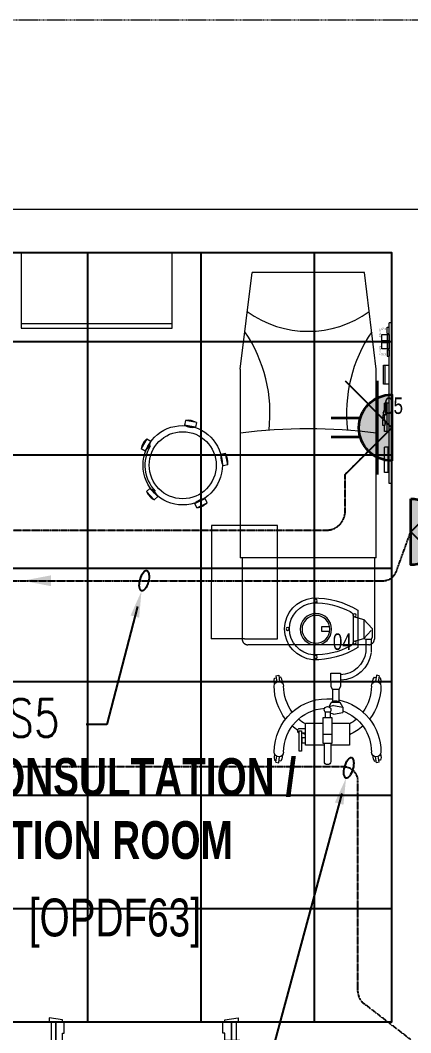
# Model space of a CAD drawing. Extents: x -178977 to 231842, y -29287 to 19916.
# Drawn here: x 17148 to 19215, y 4482 to 9840 of the extents above; entities that cross this region are included whole.
import ezdxf
from ezdxf import colors
from ezdxf.entities.mleader import LeaderData, LeaderLine
from ezdxf.enums import TextEntityAlignment as Align
from ezdxf.math import Vec2, Vec3

# ---------------------------------------------------------------- set-up
doc = ezdxf.new("R2010")
doc.units = 0
doc.header["$LTSCALE"] = 0.25
for name, pattern in [('01-First Floor-FUR$0$HIDDEN', [9.525, 6.35, -3.175]), ('DASHDOT', [25.4, 12.7, -6.35, 0, -6.35]), ('HIDDEN', [9.525, 6.35, -3.175])]:
    doc.linetypes.add(name, pattern=pattern)
for name, color, linetype, lineweight in [('01-First Floor-FUR$0$72_EGR_BASE_TEXT', 252, 'Continuous', 5), ('01-First Floor-FUR$0$72_EGR_EQP_TAG', 142, 'Continuous', 5), ('01-First Floor-FUR$0$LOADING', 253, 'Continuous', 5), ('01-First Floor-FUR$0$Proj', 251, 'Continuous', 5), ('01-First Floor-FUR$0$Walls', 251, 'Continuous', 5), ('01-First Floor-FUR$0$Wooden Joinery', 251, 'Continuous', 5), ('E-LITE-CIRC', 6, 'Continuous', 25), ('E-LITE-CLNG-CNDT', 6, 'DASHDOT', 35), ('E-LITE-EXIT-NUMB', 6, 'Continuous', 25), ('E-POWR-FLOR-CNDT', 6, 'HIDDEN', 25), ('E-POWR-FLOR-CNDT @ 100', 6, 'HIDDEN', 25), ('E-POWR-WALL @ 100', 4, 'Continuous', 35)]:
    doc.layers.add(name, color=color, linetype=linetype, lineweight=lineweight)
doc.layers.add('01-First Floor-FUR$0$FALSE CEILING', color=251, linetype='Continuous')
doc.styles.add('01-First Floor-FUR$0$X3G_ENTITY_257CFD', font='swisscl.ttf', dxfattribs={"height": 200})
doc.styles.add('01-First Floor-FUR$0$X3G_ENTITY_9EC9', font='swisscl.ttf', dxfattribs={"height": 0.2})
doc.styles.add('01-First Floor-FUR$0$X3G_ENTITY_9F38', font='swisscl.ttf', dxfattribs={"height": 0.2})
doc.styles.add('DC_SIMPLEX', font='SIMPLEX.shx', dxfattribs={"width": 0.7})

# ---------------------------------------------------------------- blocks, each defined once
blk = doc.blocks.new('01-First Floor-FUR$0$A$C72370EFE')
at = {"layer": '01-First Floor-FUR$0$Wooden Joinery'}
for p, q in [((-0.01, -0.04), (-0.02, -0.04)), ((-0.01, -0.03), (-0.01, -0.07)), ((0, -0.03), (-0.01, -0.03)), ((0.04, -0.03), (0.05, -0.03)), ((0.05, -0.03), (0.05, -0.07)), ((0.05, -0.04), (0.06, -0.04)), ((-0.05, -0.07), (-0.05, -0.16)), ((-0.03, -0.07), (-0.03, -0.16)), ((-0.01, -0.06), (-0.02, -0.06)), ((0, -0.07), (-0.01, -0.07)), ((0.04, -0.07), (0.05, -0.07)), ((0.05, -0.06), (0.06, -0.06)), ((0.07, -0.07), (0.07, -0.16)), ((0.09, -0.07), (0.09, -0.16)), ((-0.01, -0.17), (-0.02, -0.17)), ((-0.01, -0.19), (-0.02, -0.19)), ((-0.01, -0.17), (-0.01, -0.19)), ((0.05, -0.17), (0.06, -0.17)), ((0.05, -0.17), (0.05, -0.19)), ((0.05, -0.19), (0.06, -0.19))]:
    blk.add_line(p, q, dxfattribs=at)
for centre, radius, start, end in [((-0.02, -0.07), 0.03, 90, 180), ((0.06, -0.07), 0.03, 0, 90), ((-0.02, -0.07), 0.01, 90, 180), ((0.06, -0.07), 0.01, 0, 90), ((-0.02, -0.16), 0.03, 180, 270), ((-0.02, -0.16), 0.01, 180, 270), ((0.06, -0.16), 0.01, 270, 0), ((0.06, -0.16), 0.03, 270, 0)]:
    blk.add_arc(centre, radius, start, end, dxfattribs=at)
blk = doc.blocks.new('01-First Floor-FUR$0$A$C5DAD61B4')
at = {"layer": '01-First Floor-FUR$0$Wooden Joinery'}
for points in [[(80, 959.1), (80, 969.1), (10, 979.1), (10, 959.1)], [(940, 959.1), (940, 969.1), (1010, 979.1), (1010, 959.1)], [(70, 859.1), (70, 849.1), (0, 839.1), (0, 859.1)], [(120, 859.1), (120, 0), (80, 0), (80, 859.1)], [(950, 859.1), (950, 849.1), (1020, 839.1), (1020, 859.1)]]:
    blk.add_lwpolyline(points, close=True, dxfattribs=at)
for points in [[(45, 859.1), (45, 959.1), (20, 959.1), (20, 859.1), (45, 859.1)], [(45, 859.1), (80, 859.1), (80, 899.1), (90, 899.1), (90, 959.1), (45, 959.1), (45, 859.1)], [(975, 859.1), (940, 859.1), (940, 899.1), (930, 899.1), (930, 959.1), (975, 959.1), (975, 859.1)], [(975, 859.1), (975, 959.1), (1000, 959.1), (1000, 859.1), (975, 859.1)]]:
    blk.add_lwpolyline(points, dxfattribs=at)
blk.add_arc((80, 859.1), 860, 272.666, 0, dxfattribs=at)
at = {"layer": '01-First Floor-FUR$0$Wooden Joinery', "xscale": 999.9999999998854, "yscale": 999.9999999998854, "zscale": 999.9999999998854, "rotation": 180}
blk.add_blockref('01-First Floor-FUR$0$A$C72370EFE', (120, 0), dxfattribs=at)
blk = doc.blocks.new('01-First Floor-FUR$0$ME19011A-P')
for p, q in [((-0.425, 0), (0.425, 0)), ((-0.425, 0), (-0.425, -0.015)), ((0.425, 0), (0.425, -0.015)), ((-0.425, -0.015), (0.425, -0.015)), ((-0.3675, -0.0198), (-0.2325, -0.0198)), ((-0.3675, -0.0198), (-0.3675, -0.0399)), ((-0.3675, -0.0399), (-0.2325, -0.0399)), ((-0.36, -0.015), (-0.36, -0.0198)), ((-0.24, -0.015), (-0.24, -0.0198)), ((-0.2325, -0.0198), (-0.2325, -0.0399)), ((-0.15, -0.015), (-0.15, -0.04)), ((-0.15, -0.025), (0, -0.025)), ((-0.15, -0.04), (-0.1187, -0.04)), ((-0.0887, -0.04), (-0.0637, -0.04)), ((-0.0606, -0.0371), (-0.0787, -0.0432)), ((-0.0787, -0.0432), (-0.077, -0.0497)), ((-0.0582, -0.046), (-0.077, -0.0497)), ((-0.0402, -0.0312), (-0.0496, -0.0337)), ((-0.047, -0.0434), (-0.0376, -0.0409)), ((-0.0376, -0.0409), (-0.0402, -0.0312)), ((-0.0379, -0.04), (0, -0.04)), ((0, -0.015), (0, -0.04)), ((0.1, -0.015), (0.1, -0.045)), ((0.1, -0.035), (0.2, -0.035)), ((0.1, -0.045), (0.2, -0.045)), ((0.2, -0.045), (0.2, -0.015)), ((0.2818, -0.015), (0.2484, -0.015)), ((0.2484, -0.0243), (0.2484, -0.015)), ((0.2818, -0.0243), (0.2484, -0.0243)), ((0.2818, -0.0243), (0.2818, -0.015)), ((0.3211, -0.015), (0.2877, -0.015)), ((0.2877, -0.015), (0.2877, -0.0531)), ((0.3211, -0.0243), (0.2877, -0.0243)), ((0.2877, -0.0531), (0.3211, -0.0531)), ((0.3211, -0.0531), (0.3211, -0.015)), ((0.3623, -0.015), (0.3289, -0.015)), ((0.3289, -0.015), (0.3289, -0.0531)), ((0.3623, -0.0243), (0.3289, -0.0243)), ((0.3289, -0.0531), (0.3623, -0.0531)), ((0.3623, -0.0531), (0.3623, -0.015)), ((0.3682, -0.0243), (0.3682, -0.015)), ((0.3682, -0.015), (0.4016, -0.015)), ((0.3682, -0.0243), (0.4016, -0.0243)), ((0.4016, -0.0243), (0.4016, -0.015))]:
    blk.add_line(p, q)
blk.add_lwpolyline([(-0.1187, -0.0482), (-0.0887, -0.0482), (-0.0887, -0.0382), (-0.1187, -0.0382)], close=True)
at = {"color": 8, "const_width": 0.000601}
for points in [[(0.3044, -0.0531, -0.184574), (0.2977, -0.0636, -1.44364), (0.2961, -0.0581, -0.837915), (0.2969, -0.0664, -0.30536), (0.2839, -0.062, -1.584726), (0.2894, -0.0609, -0.253153), (0.2827, -0.0684, -0.874198), (0.2775, -0.0585, -0.915253), (0.2791, -0.0658, -0.223821), (0.2683, -0.0644, -1.703343), (0.272, -0.0597, -0.588962), (0.2621, -0.068, -0.717795), (0.2625, -0.0581, -0.983104), (0.2645, -0.0644, -0.326362), (0.2534, -0.0609, -0.758716), (0.2609, -0.0514, -0.906186), (0.2593, -0.0565, -0.189488), (0.2526, -0.0522, -0.7948), (0.2613, -0.0423, -1.223996), (0.2574, -0.047, -0.072149), (0.2534, -0.0403, -0.645886), (0.2609, -0.0324, -1.366917), (0.2574, -0.0371, -0.078415), (0.2542, -0.0308, -0.723006), (0.2613, -0.0256, -1.105484), (0.2582, -0.0292, -0.221197), (0.2566, -0.0243, -0.221197)], [(0.3456, -0.0531, 0.184574), (0.3523, -0.0636, 1.44364), (0.3539, -0.0581, 0.837915), (0.3531, -0.0664, 0.30536), (0.3661, -0.062, 1.584726), (0.3606, -0.0609, 0.253153), (0.3673, -0.0684, 0.874198), (0.3725, -0.0585, 0.915253), (0.3709, -0.0658, 0.223821), (0.3817, -0.0644, 1.703343), (0.378, -0.0597, 0.588962), (0.3879, -0.068, 0.717795), (0.3875, -0.0581, 0.983104), (0.3855, -0.0644, 0.326362), (0.3966, -0.0609, 0.758716), (0.3891, -0.0514, 0.906186), (0.3907, -0.0565, 0.189488), (0.3974, -0.0522, 0.7948), (0.3887, -0.0423, 1.223996), (0.3926, -0.047, 0.072149), (0.3966, -0.0403, 0.645886), (0.3891, -0.0324, 1.366917), (0.3926, -0.0371, 0.078415), (0.3958, -0.0308, 0.723006), (0.3887, -0.0256, 1.105484), (0.3918, -0.0292, 0.221197), (0.3934, -0.0243, 0.221197)]]:
    blk.add_lwpolyline(points, format="xyb", dxfattribs=at)
blk.add_circle((-0.0537, -0.04), 0.0075)
for centre, radius, start, end in [((-0.1037, -0.04), 0.01, 10.4593, 169.5407), ((-0.1037, -0.04), 0.0075, 14.0075, 165.9925), ((-0.0537, -0.04), 0.01, 45, 180)]:
    blk.add_arc(centre, radius, start, end)
blk = doc.blocks.new('01-First Floor-FUR$0$M.44.57.64')
at = {"layer": '01-First Floor-FUR$0$LOADING', "xscale": 1000.000000000002, "yscale": 1000.000000000002, "zscale": 1000.000000000002, "rotation": 225.9999036123427}
blk.add_blockref('01-First Floor-FUR$0$ME19011A-P', (-80806.9, 16720.7), dxfattribs=at)
blk = doc.blocks.new('01-First Floor-FUR$0$GF21027-P')
at = {"layer": '01-First Floor-FUR$0$LOADING'}
for p, q in [((0.4, 0.4), (-0.4, 0.4)), ((-0.4, 0.4), (-0.4, 0)), ((0.4, 0), (0.4, 0.4)), ((-0.4, 0.025), (0.4, 0.025)), ((-0.4, 0), (0.4, 0))]:
    blk.add_line(p, q, dxfattribs=at)
blk = doc.blocks.new('01-First Floor-FUR$0$HF10037B-P')
at = {"layer": '01-First Floor-FUR$0$LOADING'}
for p, q in [((0.2459, 0.134), (0.1859, 0.134)), ((0.1859, 0.134), (0.1859, 0.109)), ((0.2459, 0.109), (0.1859, 0.109)), ((0.2459, 0.134), (0.2459, 0.109)), ((0, 0), (-0.0142, -0.0583)), ((0, 0), (0.0243, -0.0059)), ((0.0243, -0.0059), (0.01, -0.0642)), ((0.4069, -0.0417), (0.4165, -0.0387)), ((0.4071, -0.0094), (0.431, -0.0018)), ((0.4071, -0.0094), (0.4255, -0.0665)), ((0.431, -0.0018), (0.4493, -0.0589)), ((-0.0142, -0.0583), (0.01, -0.0642)), ((0.4255, -0.0665), (0.4493, -0.0589)), ((0.0524, -0.2725), (0.0674, -0.2525)), ((0.0674, -0.2525), (0.1154, -0.2885)), ((0.3125, -0.2897), (0.362, -0.2558)), ((0.3761, -0.2764), (0.362, -0.2558)), ((0.0524, -0.2725), (0.1004, -0.3085)), ((0.1004, -0.3085), (0.1154, -0.2885)), ((0.3266, -0.3103), (0.3125, -0.2897)), ((0.3266, -0.3103), (0.3761, -0.2764)), ((0.3267, -0.268), (0.3323, -0.2763))]:
    blk.add_line(p, q, dxfattribs=at)
for radius in [0.21, 0.1775]:
    blk.add_circle((0.2161, -0.1014), radius, dxfattribs=at)
for centre, radius, start, end in [((0.2159, 0.0465), 0.0925, 71.0754, 108.9246), ((0.2159, 0.1965), 0.0925, 251.0754, 288.9246), ((0.0779, -0.0499), 0.0925, 147.3419, 185.1912), ((-0.0678, -0.0143), 0.0925, 327.3419, 5.1912), ((0.2161, -0.1014), 0.2, 303.6037, 17.3657), ((0.4996, -0.0113), 0.0925, 178.8412, 216.6904), ((0.3568, -0.057), 0.0925, 358.8412, 36.6904), ((0.0389, -0.3404), 0.0925, 34.1875, 72.0368), ((0.3867, -0.3449), 0.0925, 105.5121, 143.3614), ((0.1289, -0.2205), 0.0925, 214.1875, 252.0368), ((0.3019, -0.2212), 0.0925, 285.5121, 323.3614)]:
    blk.add_arc(centre, radius, start, end, dxfattribs=at)
blk = doc.blocks.new('01-First Floor-FUR$0$HF13902-P')
at = {"color": 8, "linetype": '01-First Floor-FUR$0$HIDDEN'}
for p, q in [((-0.35, -0.6824), (-0.35, -1.1124)), ((0.35, -0.6824), (0.35, -1.1124)), ((0.32, -1.1424), (-0.32, -1.1424))]:
    blk.add_line(p, q, dxfattribs=at)
at = {"linetype": 'Continuous'}
for points in [[(0.36, -0.5224), (0.36, -0.5224), (0.36, -0.5224), (0.36, -0.5224), (0.36, -0.5224), (0.36, -0.5224), (0.36, -0.5224), (0.36, -0.5224), (0.36, -0.5224), (0.36, -0.5224), (0.36, -0.5224), (0.36, -0.5224), (0.36, -0.5224), (0.36, -0.5224), (0.36, -0.5224), (0.36, -0.5224), (0.36, -0.5224), (0.36, -0.5224), (0.36, -0.5224), (0.36, -0.5224), (0.36, -0.5224), (0.36, -0.5224), (0.36, -0.5224), (0.36, -0.5224), (0.36, -0.5224), (0.36, -0.5224), (0.36, -0.5224), (0.36, -0.5224), (0.36, -0.5224), (0.36, -0.5224), (0.36, -0.5224), (0.36, -0.5224), (0.36, -0.5224), (0.36, -0.5224), (0.36, -0.5224), (0.36, -0.5224), (0.36, -0.5224), (0.36, -0.5224), (0.36, -0.5224), (0.36, -0.5224), (0.36, -0.5224), (0.36, -0.5224), (0.36, -0.5224), (0.36, -0.5224), (0.36, -0.5224), (0.36, -0.5224), (0.36, -0.5224), (0.36, -0.5224), (0.36, -0.5224), (0.36, -0.5224), (0.36, -0.5224), (0.36, -0.5224), (0.36, -0.5224), (0.36, -0.5224), (0.36, -0.5224), (0.36, -0.5224), (0.36, -0.5224), (0.36, -0.5224), (0.36, -0.5224), (0.36, -0.5224), (0.36, -0.5224), (0.36, -0.5224), (0.36, -0.5224), (0.36, -0.5224), (0.36, -0.5224), (0.36, -0.5224), (0.36, -0.5224), (0.36, -0.5224), (0.36, -0.5224), (0.36, -0.5224), (0.36, -0.5224), (0.36, -0.5224), (0.36, -0.5224), (0.36, -0.5224), (0.36, -0.5224), (0.36, -0.5224), (0.36, -0.5224), (0.36, -0.5224), (0.36, -0.5224), (0.36, -0.5224), (0.36, -0.5224), (0.36, -0.5224), (0.36, -0.5224), (0.36, -0.5224), (0.36, -0.5224), (0.36, -0.5224), (0.36, -0.5224), (0.36, -0.5224), (0.36, -0.5224), (0.36, -0.5224), (0.36, -0.5224), (0.36, -0.5224), (0.36, -0.5224), (0.36, -0.5224), (0.36, -0.5224), (0.36, -0.5224), (0.36, -0.5224), (0.36, -0.5224), (0.36, -0.5224), (0.36, -0.5224), (0.36, -0.5224), (0.36, -0.5224), (0.36, -0.5224), (0.36, -0.5224), (0.36, -0.5224), (0.36, -0.5224), (0.36, -0.5224), (0.36, -0.5224), (0.36, -0.5224), (0.36, -0.5224), (0.36, -0.5224), (0.36, -0.5224), (0.36, -0.5224), (0.36, -0.5224), (0.36, -0.5224), (0.36, -0.5224), (0.36, -0.5224), (0.36, -0.5224), (0.36, -0.5224), (0.36, -0.5224), (0.36, -0.5224), (0.36, -0.5224), (0.36, -0.5224), (0.36, -0.5224), (0.36, -0.5224), (0.36, -0.5224), (0.36, -0.5224), (0.36, -0.5224), (0.36, -0.5224), (0.36, -0.5224), (0.36, -0.5224), (0.36, -0.5224), (0.36, -0.5224), (0.36, -0.5224), (0.36, -0.5224), (0.36, -0.5224), (0.36, -0.5224), (0.36, -0.5224), (0.36, -0.5224), (0.36, -0.5224), (0.36, -0.5224), (0.36, -0.5224), (0.36, -0.5224), (0.36, -0.5224), (0.36, -0.5224), (0.36, -0.5224), (0.36, -0.5224), (0.36, -0.5224), (0.36, -0.5224), (0.36, -0.5224), (0.36, -0.5224), (0.36, -0.5224), (0.36, -0.5224), (0.36, -0.5224), (0.36, -0.5224), (0.36, -0.5224), (0.36, -0.5224), (0.36, -0.5224), (0.36, -0.5224), (0.36, -0.5224), (0.36, -0.5224), (0.36, -0.5224), (0.36, -0.5224), (0.36, -0.5224), (0.36, -0.5224), (0.36, -0.5224), (0.36, -0.5224), (0.36, -0.5224), (0.36, -0.5224), (0.36, -0.5224), (0.36, -0.5224), (0.36, -0.5224), (0.36, -0.5224), (0.36, -0.5224), (0.36, -0.5224), (0.36, -0.5224), (0.36, -0.5224), (0.36, -0.5224), (0.36, -0.5224), (0.36, -0.5224), (0.36, -0.5224), (0.36, -0.5224), (0.36, -0.5224), (0.36, -0.5224), (0.36, -0.5224), (0.36, -0.5224), (0.36, -0.5224), (0.36, -0.5224), (0.36, -0.5224), (0.36, -0.5224), (0.36, -0.5224), (0.36, -0.5224), (0.36, -0.5224), (0.36, -0.5224), (0.36, -0.5224), (0.36, -0.5224), (0.36, -0.5224), (0.36, -0.5224), (0.36, -0.5224), (0.36, -0.5224), (0.36, -0.5224), (0.36, -0.5224), (0.36, -0.5224), (0.36, -0.5224), (0.36, -0.5224), (0.36, -0.5224), (0.36, -0.5224), (0.36, -0.5224), (0.36, -0.5224), (0.36, -0.5224), (0.36, -0.5224), (0.36, -0.5224), (0.36, -0.5224), (0.36, -0.5224), (0.36, -0.5224), (0.36, -0.5224), (0.36, -0.5224), (0.36, -0.5224), (0.36, -0.5224)], [(0.36, -0.5224), (0.36, -0.5224), (0.36, -0.5224), (0.36, -0.5224), (0.36, -0.5224), (0.36, -0.5224), (0.36, -0.5224), (0.36, -0.5224), (0.36, -0.5224), (0.36, -0.5224), (0.36, -0.5224), (0.36, -0.5224), (0.36, -0.5224), (0.36, -0.5224), (0.36, -0.5224), (0.36, -0.5224), (0.36, -0.5224), (0.36, -0.5224), (0.36, -0.5224), (0.36, -0.5224), (0.36, -0.5224), (0.36, -0.5224), (0.36, -0.5224), (0.36, -0.5224), (0.36, -0.5224), (0.36, -0.5224), (0.36, -0.5224), (0.36, -0.5224), (0.36, -0.5224), (0.36, -0.5224), (0.36, -0.5224), (0.36, -0.5224), (0.36, -0.5224), (0.36, -0.5224), (0.36, -0.5224), (0.36, -0.5224), (0.36, -0.5224), (0.36, -0.5224), (0.36, -0.5224), (0.36, -0.5224), (0.36, -0.5224), (0.36, -0.5224), (0.36, -0.5224), (0.36, -0.5224), (0.36, -0.5224), (0.36, -0.5224), (0.36, -0.5224), (0.36, -0.5224), (0.36, -0.5224), (0.36, -0.5224), (0.36, -0.5224), (0.36, -0.5224), (0.36, -0.5224), (0.36, -0.5224), (0.36, -0.5224), (0.36, -0.5224), (0.36, -0.5224), (0.36, -0.5224), (0.36, -0.5224), (0.36, -0.5224), (0.36, -0.5224), (0.36, -0.5224), (0.36, -0.5224), (0.36, -0.5224), (0.36, -0.5224), (0.36, -0.5224), (0.36, -0.5224), (0.36, -0.5224), (0.36, -0.5224), (0.36, -0.5224), (0.36, -0.5224), (0.36, -0.5224), (0.36, -0.5224), (0.36, -0.5224), (0.36, -0.5224), (0.36, -0.5224), (0.36, -0.5224), (0.36, -0.5224), (0.36, -0.5224), (0.36, -0.5224), (0.36, -0.5224), (0.36, -0.5224), (0.36, -0.5224), (0.36, -0.5224), (0.36, -0.5224), (0.36, -0.5224), (0.36, -0.5224), (0.36, -0.5224), (0.36, -0.5224), (0.36, -0.5224), (0.36, -0.5224), (0.36, -0.5224), (0.36, -0.5224), (0.36, -0.5224), (0.36, -0.5224), (0.36, -0.5224), (0.36, -0.5224), (0.36, -0.5224), (0.36, -0.5224), (0.36, -0.5224), (0.36, -0.5224), (0.36, -0.5224), (0.36, -0.5224), (0.36, -0.5224), (0.36, -0.5224), (0.36, -0.5224), (0.36, -0.5224), (0.36, -0.5224), (0.36, -0.5224), (0.36, -0.5224), (0.36, -0.5224), (0.36, -0.5224), (0.36, -0.5224), (0.36, -0.5224), (0.36, -0.5224), (0.36, -0.5224), (0.36, -0.5224), (0.36, -0.5224), (0.36, -0.5224), (0.36, -0.5224), (0.36, -0.5224), (0.36, -0.5224), (0.36, -0.5224), (0.36, -0.5224), (0.36, -0.5224), (0.36, -0.5224), (0.36, -0.5224), (0.36, -0.5224), (0.36, -0.5224), (0.36, -0.5224), (0.36, -0.5224), (0.36, -0.5224), (0.36, -0.5224), (0.36, -0.5224), (0.36, -0.5224), (0.36, -0.5224), (0.36, -0.5224), (0.36, -0.5224), (0.36, -0.5224), (0.36, -0.5224), (0.36, -0.5224), (0.36, -0.5224), (0.36, -0.5224), (0.36, -0.5224), (0.36, -0.5224), (0.36, -0.5224), (0.36, -0.5224), (0.36, -0.5224), (0.36, -0.5224), (0.36, -0.5224), (0.36, -0.5224), (0.36, -0.5224), (0.36, -0.5224), (0.36, -0.5224), (0.36, -0.5224), (0.36, -0.5224), (0.36, -0.5224), (0.36, -0.5224), (0.36, -0.5224), (0.36, -0.5224), (0.36, -0.5224), (0.36, -0.5224), (0.36, -0.5224), (0.36, -0.5224), (0.36, -0.5224), (0.36, -0.5224), (0.36, -0.5224), (0.36, -0.5224), (0.36, -0.5224), (0.36, -0.5224), (0.36, -0.5224), (0.36, -0.5224), (0.36, -0.5224), (0.36, -0.5224), (0.36, -0.5224), (0.36, -0.5224), (0.36, -0.5224), (0.36, -0.5224), (0.36, -0.5224), (0.36, -0.5224), (0.36, -0.5224), (0.36, -0.5224), (0.36, -0.5224), (0.36, -0.5224), (0.36, -0.5224), (0.36, -0.5224), (0.36, -0.5224), (0.36, -0.5224), (0.36, -0.5224), (0.36, -0.5224), (0.36, -0.5224), (0.36, -0.5224), (0.36, -0.5224), (0.36, -0.5224), (0.36, -0.5224), (0.36, -0.5224), (0.36, -0.5224), (0.36, -0.5224), (0.36, -0.5224), (0.36, -0.5224), (0.36, -0.5224), (0.36, -0.5224), (0.36, -0.5224), (0.36, -0.5224), (0.36, -0.5224), (0.36, -0.5224), (0.36, -0.5224), (0.36, -0.5224), (0.36, -0.5224), (0.36, -0.5224), (0.36, -0.5224), (0.36, -0.5224), (0.36, -0.5224), (0.36, -0.5224)], [(0.36, -0.5224), (0.36, -0.5224), (0.36, -0.5224), (0.36, -0.5224), (0.36, -0.5224), (0.36, -0.5224), (0.36, -0.5224), (0.36, -0.5224), (0.36, -0.5224), (0.36, -0.5224), (0.36, -0.5224), (0.36, -0.5224), (0.36, -0.5224), (0.36, -0.5224), (0.36, -0.5224), (0.36, -0.5224), (0.36, -0.5224), (0.36, -0.5224), (0.36, -0.5224), (0.36, -0.5224), (0.36, -0.5224), (0.36, -0.5224), (0.36, -0.5224), (0.36, -0.5224), (0.36, -0.5224), (0.36, -0.5224), (0.36, -0.5224), (0.36, -0.5224), (0.36, -0.5224), (0.36, -0.5224), (0.36, -0.5224), (0.36, -0.5224), (0.36, -0.5224), (0.36, -0.5224), (0.36, -0.5224), (0.36, -0.5224), (0.36, -0.5224), (0.36, -0.5224), (0.36, -0.5224), (0.36, -0.5224), (0.36, -0.5224), (0.36, -0.5224), (0.36, -0.5224), (0.36, -0.5224), (0.36, -0.5224), (0.36, -0.5224), (0.36, -0.5224), (0.36, -0.5224), (0.36, -0.5224), (0.36, -0.5224), (0.36, -0.5224), (0.36, -0.5224), (0.36, -0.5224), (0.36, -0.5224), (0.36, -0.5224), (0.36, -0.5224), (0.36, -0.5224), (0.36, -0.5224), (0.36, -0.5224), (0.36, -0.5224), (0.36, -0.5224), (0.36, -0.5224), (0.36, -0.5224), (0.36, -0.5224), (0.36, -0.5224), (0.36, -0.5224), (0.36, -0.5224), (0.36, -0.5224), (0.36, -0.5224), (0.36, -0.5224), (0.36, -0.5224), (0.36, -0.5224), (0.36, -0.5224), (0.36, -0.5224), (0.36, -0.5224), (0.36, -0.5224), (0.36, -0.5224), (0.36, -0.5224), (0.36, -0.5224), (0.36, -0.5224), (0.36, -0.5224), (0.36, -0.5224), (0.36, -0.5224), (0.36, -0.5224), (0.36, -0.5224), (0.36, -0.5224), (0.36, -0.5224), (0.36, -0.5224), (0.36, -0.5224), (0.36, -0.5224), (0.36, -0.5224), (0.36, -0.5224), (0.36, -0.5224), (0.36, -0.5224), (0.36, -0.5224), (0.36, -0.5224), (0.36, -0.5224), (0.36, -0.5224), (0.36, -0.5224), (0.36, -0.5224), (0.36, -0.5224), (0.36, -0.5224), (0.36, -0.5224), (0.36, -0.5224), (0.36, -0.5224), (0.36, -0.5224), (0.36, -0.5224), (0.36, -0.5224), (0.36, -0.5224), (0.36, -0.5224), (0.36, -0.5224), (0.36, -0.5224), (0.36, -0.5224), (0.36, -0.5224), (0.36, -0.5224), (0.36, -0.5224), (0.36, -0.5224), (0.36, -0.5224), (0.36, -0.5224), (0.36, -0.5224), (0.36, -0.5224), (0.36, -0.5224), (0.36, -0.5224), (0.36, -0.5224), (0.36, -0.5224), (0.36, -0.5224), (0.36, -0.5224), (0.36, -0.5224), (0.36, -0.5224), (0.36, -0.5224), (0.36, -0.5224), (0.36, -0.5224), (0.36, -0.5224), (0.36, -0.5224), (0.36, -0.5224), (0.36, -0.5224), (0.36, -0.5224), (0.36, -0.5224), (0.36, -0.5224), (0.36, -0.5224), (0.36, -0.5224), (0.36, -0.5224), (0.36, -0.5224), (0.36, -0.5224), (0.36, -0.5224), (0.36, -0.5224), (0.36, -0.5224), (0.36, -0.5224), (0.36, -0.5224), (0.36, -0.5224), (0.36, -0.5224), (0.36, -0.5224), (0.36, -0.5224), (0.36, -0.5224), (0.36, -0.5224), (0.36, -0.5224), (0.36, -0.5224), (0.36, -0.5224), (0.36, -0.5224), (0.36, -0.5224), (0.36, -0.5224), (0.36, -0.5224), (0.36, -0.5224), (0.36, -0.5224), (0.36, -0.5224), (0.36, -0.5224), (0.36, -0.5224), (0.36, -0.5224), (0.36, -0.5224), (0.36, -0.5224), (0.36, -0.5224), (0.36, -0.5224), (0.36, -0.5224), (0.36, -0.5224), (0.36, -0.5224), (0.36, -0.5224), (0.36, -0.5224), (0.36, -0.5224), (0.36, -0.5224), (0.36, -0.5224), (0.36, -0.5224), (0.36, -0.5224), (0.36, -0.5224), (0.36, -0.5224), (0.36, -0.5224), (0.36, -0.5224), (0.36, -0.5224), (0.36, -0.5224), (0.36, -0.5224), (0.36, -0.5224), (0.36, -0.5224), (0.36, -0.5224), (0.36, -0.5224), (0.36, -0.5224), (0.36, -0.5224), (0.36, -0.5224), (0.36, -0.5224), (0.36, -0.5224), (0.36, -0.5224), (0.36, -0.5224), (0.36, -0.5224), (0.36, -0.5224), (0.36, -0.5224), (0.36, -0.5224), (0.36, -0.5224), (0.36, -0.5224), (0.36, -0.5224), (0.36, -0.5224), (0.36, -0.5224), (0.36, -0.5224), (0.36, -0.5224), (0.36, -0.5224), (0.36, -0.5224), (0.36, -0.5224), (0.36, -0.5224), (0.36, -0.5224), (0.36, -0.5224), (0.36, -0.5224), (0.36, -0.5224), (0.36, -0.5224), (0.36, -0.5224), (0.36, -0.5224), (0.36, -0.5224), (0.36, -0.5224), (0.36, -0.5224), (0.36, -0.5224), (0.36, -0.5224), (0.36, -0.5224), (0.36, -0.5224), (0.36, -0.5224), (0.36, -0.5224), (0.36, -0.5224), (0.36, -0.5224), (0.36, -0.5224), (0.36, -0.5224), (0.36, -0.5224), (0.36, -0.5224), (0.36, -0.5224), (0.36, -0.5224), (0.36, -0.5224), (0.36, -0.5224), (0.36, -0.5224), (0.36, -0.5224), (0.36, -0.5224), (0.36, -0.5224), (0.36, -0.5224), (0.36, -0.5224), (0.36, -0.5224), (0.36, -0.5224), (0.36, -0.5224), (0.36, -0.5224), (0.36, -0.5224), (0.36, -0.5224), (0.36, -0.5224), (0.36, -0.5224), (0.36, -0.5224), (0.36, -0.5224), (0.36, -0.5224), (0.36, -0.5224), (0.36, -0.5224), (0.36, -0.5224), (0.36, -0.5224), (0.36, -0.5224), (0.36, -0.5224), (0.36, -0.5224), (0.36, -0.5224), (0.36, -0.5224), (0.36, -0.5224), (0.36, -0.5224), (0.36, -0.5224), (0.36, -0.5224), (0.36, -0.5224), (0.36, -0.5224), (0.36, -0.5224), (0.36, -0.5224), (0.36, -0.5224), (0.36, -0.5224)]]:
    blk.add_lwpolyline(points, close=True, dxfattribs=at)
for points in [[(0.36, -0.5224), (0.36, -0.5224), (0.36, -0.5224), (0.36, -0.5224), (0.36, -0.5224), (0.36, -0.5224), (0.36, -0.5224), (0.36, -0.5224)], [(0.36, -0.5224), (0.36, -0.5224), (0.36, -0.5224), (0.36, -0.5224), (0.36, -0.5224), (0.36, -0.5224), (0.36, -0.5224), (0.36, -0.5224), (0.36, -0.5224), (0.36, -0.5224), (0.36, -0.5224), (0.36, -0.5224), (0.36, -0.5224), (0.36, -0.5224), (0.36, -0.5224), (0.36, -0.5224), (0.36, -0.5224), (0.36, -0.5224), (0.36, -0.5224), (0.36, -0.5224), (0.36, -0.5224), (0.36, -0.5224), (0.36, -0.5224), (0.36, -0.5224), (0.36, -0.5224), (0.36, -0.5224), (0.36, -0.5224), (0.36, -0.5224), (0.36, -0.5224), (0.36, -0.5224), (0.36, -0.5224), (0.36, -0.5224), (0.36, -0.5224), (0.36, -0.5224), (0.36, -0.5224), (0.36, -0.5224), (0.36, -0.5224), (0.36, -0.5224), (0.36, -0.5224), (0.36, -0.5224), (0.36, -0.5224), (0.36, -0.5224), (0.36, -0.5224), (0.36, -0.5224), (0.36, -0.5224), (0.36, -0.5224), (0.36, -0.5224), (0.36, -0.5224), (0.36, -0.5224), (0.36, -0.5224), (0.36, -0.5224), (0.36, -0.5224), (0.36, -0.5224), (0.36, -0.5224), (0.36, -0.5224), (0.36, -0.5224), (0.36, -0.5224), (0.36, -0.5224), (0.36, -0.5224), (0.36, -0.5224), (0.36, -0.5224), (0.36, -0.5224), (0.36, -0.5224), (0.36, -0.5224), (0.36, -0.5224), (0.36, -0.5224), (0.36, -0.5224), (0.36, -0.5224), (0.36, -0.5224), (0.36, -0.5224), (0.36, -0.5224), (0.36, -0.5224), (0.36, -0.5224), (0.36, -0.5224), (0.36, -0.5224), (0.36, -0.5224), (0.36, -0.5224), (0.36, -0.5224), (0.36, -0.5224), (0.36, -0.5224), (0.36, -0.5224), (0.36, -0.5224), (0.36, -0.5224), (0.36, -0.5224), (0.36, -0.5224), (0.36, -0.5224), (0.36, -0.5224), (0.36, -0.5224), (0.36, -0.5224), (0.36, -0.5224), (0.36, -0.5224), (0.36, -0.5224), (0.36, -0.5224), (0.36, -0.5224), (0.36, -0.5224), (0.36, -0.5224), (0.36, -0.5224), (0.36, -0.5224), (0.36, -0.5224), (0.36, -0.5224), (0.36, -0.5224), (0.36, -0.5224), (0.36, -0.5224), (0.36, -0.5224), (0.36, -0.5224), (0.36, -0.5224), (0.36, -0.5224), (0.36, -0.5224), (0.36, -0.5224), (0.36, -0.5224), (0.36, -0.5224)], [(0.36, -0.5224), (0.36, -0.5224), (0.36, -0.5224), (0.36, -0.5224), (0.36, -0.5224), (0.36, -0.5224), (0.36, -0.5224), (0.36, -0.5224), (0.36, -0.5224), (0.36, -0.5224), (0.36, -0.5224), (0.36, -0.5224), (0.36, -0.5224), (0.36, -0.5224), (0.36, -0.5224), (0.36, -0.5224), (0.36, -0.5224)], [(0.36, -0.5224), (0.36, -0.5224), (0.36, -0.5224), (0.36, -0.5224), (0.36, -0.5224), (0.36, -0.5224), (0.36, -0.5224)], [(0.36, -0.5224), (0.36, -0.5224), (0.36, -0.5224), (0.36, -0.5224), (0.36, -0.5224), (0.36, -0.5224), (0.36, -0.5224), (0.36, -0.5224), (0.36, -0.5224), (0.36, -0.5224), (0.36, -0.5224), (0.36, -0.5224)], [(0.36, -0.5224), (0.36, -0.5224), (0.36, -0.5224), (0.36, -0.5224), (0.36, -0.5224), (0.36, -0.5224), (0.36, -0.5224), (0.36, -0.5224), (0.36, -0.5224), (0.36, -0.5224), (0.36, -0.5224), (0.36, -0.5224), (0.36, -0.5224), (0.36, -0.5224), (0.36, -0.5224), (0.36, -0.5224), (0.36, -0.5224), (0.36, -0.5224), (0.36, -0.5224), (0.36, -0.5224), (0.36, -0.5224), (0.36, -0.5224), (0.36, -0.5224), (0.36, -0.5224), (0.36, -0.5224), (0.36, -0.5224), (0.36, -0.5224), (0.36, -0.5224), (0.36, -0.5224), (0.36, -0.5224), (0.36, -0.5224), (0.36, -0.5224), (0.36, -0.5224), (0.36, -0.5224), (0.36, -0.5224), (0.36, -0.5224), (0.36, -0.5224), (0.36, -0.5224), (0.36, -0.5224), (0.36, -0.5224), (0.36, -0.5224), (0.36, -0.5224), (0.36, -0.5224), (0.36, -0.5224), (0.36, -0.5224), (0.36, -0.5224), (0.36, -0.5224), (0.36, -0.5224), (0.36, -0.5224), (0.36, -0.5224), (0.36, -0.5224), (0.36, -0.5224), (0.36, -0.5224), (0.36, -0.5224), (0.36, -0.5224), (0.36, -0.5224), (0.36, -0.5224), (0.36, -0.5224), (0.36, -0.5224), (0.36, -0.5224), (0.36, -0.5224), (0.36, -0.5224), (0.36, -0.5224), (0.36, -0.5224), (0.36, -0.5224), (0.36, -0.5224), (0.36, -0.5224), (0.36, -0.5224), (0.36, -0.5224), (0.36, -0.5224), (0.36, -0.5224), (0.36, -0.5224), (0.36, -0.5224), (0.36, -0.5224), (0.36, -0.5224), (0.36, -0.5224), (0.36, -0.5224), (0.36, -0.5224), (0.36, -0.5224), (0.36, -0.5224), (0.36, -0.5224), (0.36, -0.5224), (0.36, -0.5224), (0.36, -0.5224), (0.36, -0.5224), (0.36, -0.5224), (0.36, -0.5224), (0.36, -0.5224), (0.36, -0.5224)], [(0.36, -0.5224), (0.36, -0.5224), (0.36, -0.5224), (0.36, -0.5224), (0.36, -0.5224), (0.36, -0.5224), (0.36, -0.5224), (0.36, -0.5224), (0.36, -0.5224), (0.36, -0.5224)], [(0.36, -0.5224), (0.36, -0.5224), (0.36, -0.5224), (0.36, -0.5224), (0.36, -0.5224), (0.36, -0.5224), (0.36, -0.5224), (0.36, -0.5224), (0.36, -0.5224), (0.36, -0.5224)], [(0.36, -0.5224), (0.36, -0.5224), (0.36, -0.5224), (0.36, -0.5224), (0.36, -0.5224), (0.36, -0.5224), (0.36, -0.5224), (0.36, -0.5224), (0.36, -0.5224), (0.36, -0.5224), (0.36, -0.5224), (0.36, -0.5224), (0.36, -0.5224), (0.36, -0.5224), (0.36, -0.5224)], [(0.36, -0.5224), (0.36, -0.5224), (0.36, -0.5224), (0.36, -0.5224), (0.36, -0.5224), (0.36, -0.5224), (0.36, -0.5224), (0.36, -0.5224), (0.36, -0.5224), (0.36, -0.5224)], [(0.36, -0.5224), (0.36, -0.5224), (0.36, -0.5224), (0.36, -0.5224), (0.36, -0.5224), (0.36, -0.5224), (0.36, -0.5224)], [(0.36, -0.5224), (0.36, -0.5224), (0.36, -0.5224), (0.36, -0.5224), (0.36, -0.5224), (0.36, -0.5224), (0.36, -0.5224), (0.36, -0.5224), (0.36, -0.5224), (0.36, -0.5224)], [(0.36, -0.5224), (0.36, -0.5224), (0.36, -0.5224), (0.36, -0.5224), (0.36, -0.5224), (0.36, -0.5224), (0.36, -0.5224), (0.36, -0.5224), (0.36, -0.5224), (0.36, -0.5224), (0.36, -0.5224), (0.36, -0.5224), (0.36, -0.5224), (0.36, -0.5224), (0.36, -0.5224), (0.36, -0.5224), (0.36, -0.5224), (0.36, -0.5224)], [(0.36, -0.5224), (0.36, -0.5224), (0.36, -0.5224), (0.36, -0.5224), (0.36, -0.5224), (0.36, -0.5224), (0.36, -0.5224), (0.36, -0.5224), (0.36, -0.5224)]]:
    blk.add_lwpolyline(points, dxfattribs=at)
blk.add_circle((0.36, -0.5224), 0.000000101)
at = {"color": 8}
for centre, radius, start, end in [((0, 1.0679), 0.5515, 234.1788, 305.8212), ((-0.9704, 0.0819), 0.7679, 353.3222, 34.2669), ((0.9704, 0.0819), 0.7679, 145.7331, 186.6778), ((0, -2.9071), 2.9071, 82.8865, 97.1135)]:
    blk.add_arc(centre, radius, start, end, dxfattribs=at)
at = {"color": 8, "linetype": '01-First Floor-FUR$0$HIDDEN'}
for centre, start, end in [((-0.32, -1.1124), 180, 270), ((0.32, -1.1124), 270, 0)]:
    blk.add_arc(centre, 0.03, start, end, dxfattribs=at)
at = {"layer": '01-First Floor-FUR$0$LOADING'}
for p, q in [((-0.36, 0.3161), (-0.2975, 0.8276)), ((0.2975, 0.8276), (-0.2975, 0.8276)), ((0.36, 0.3161), (0.2975, 0.8276)), ((-0.36, 0.3161), (-0.36, -0.6824)), ((0.36, -0.6824), (0.36, 0.3161)), ((0.36, -0.6824), (-0.36, -0.6824))]:
    blk.add_line(p, q, dxfattribs=at)
blk = doc.blocks.new('01-First Floor-FUR$0$HF11772-P')
at = {"layer": '01-First Floor-FUR$0$LOADING'}
for p, q in [((0.6, 0.35), (0, 0.35)), ((0, 0.175), (0, 0.35)), ((0.6, 0.175), (0.6, 0.35)), ((0, 0.175), (0, 0)), ((0.6, 0), (0.6, 0.175)), ((0, 0), (0.6, 0))]:
    blk.add_line(p, q, dxfattribs=at)
blk = doc.blocks.new('01-First Floor-FUR$0$mobile light')
at = {"layer": '01-First Floor-FUR$0$LOADING'}
for p, q in [((1882.58, -498.29), (1882.35, -499.8)), ((1882.58, -498.29), (1885.78, -498.78)), ((1883.78, -497.56), (1883.65, -498.45)), ((1885.1, -497.29), (1883.78, -497.56)), ((1887.04, -497.59), (1885.1, -497.29)), ((1923.94, -497.59), (1925.88, -497.29)), ((1928.41, -498.29), (1925.2, -498.78)), ((1925.88, -497.29), (1927.2, -497.56)), ((1927.2, -497.56), (1927.33, -498.45)), ((1928.41, -498.29), (1928.63, -499.8)), ((1882.35, -499.8), (1885.55, -500.28)), ((1883.28, -500.85), (1883.42, -499.96)), ((1884.47, -501.5), (1883.28, -500.85)), ((1886.4, -501.79), (1884.47, -501.5)), ((1924.58, -501.79), (1926.52, -501.5)), ((1928.63, -499.8), (1925.43, -500.28)), ((1926.52, -501.5), (1927.7, -500.85)), ((1927.7, -500.85), (1927.56, -499.96)), ((1947.59, -502.62), (1941.09, -502.62)), ((1948.76, -501.94), (1947.59, -502.62)), ((1947.59, -502.62), (1947.59, -505.45)), ((1948.15, -506.5), (1952.41, -502.55)), ((1953.47, -501.94), (1948.76, -501.94)), ((1958.23, -506.5), (1953.47, -501.94)), ((1947.59, -505.45), (1941.09, -505.45)), ((1946.6, -512.08), (1948.15, -506.5)), ((1947.59, -505.45), (1948.15, -506.5)), ((1958.23, -506.5), (1948.15, -506.5)), ((1959.78, -512.08), (1958.23, -506.5)), ((1963.08, -509.67), (1943.3, -509.67)), ((1959.78, -512.08), (1946.6, -512.08)), ((1908.01, -522.53), (1909, -517.55)), ((1911.69, -517.55), (1909, -517.55)), ((1912.69, -522.53), (1911.69, -517.55)), ((1911.69, -517.55), (1914.17, -518.99)), ((1914.17, -518.99), (1914.17, -523.77)), ((1921.08, -519.69), (1914.74, -519.69)), ((1922.73, -518.8), (1921.08, -519.69)), ((1921.08, -519.69), (1921.08, -523.01)), ((1921.08, -519.69), (1921.08, -523.01)), ((1925.38, -518.8), (1922.73, -518.8)), ((1892.68, -523.97), (1883.05, -523.97)), ((1892.68, -528.06), (1892.68, -523.24)), ((1892.68, -523.24), (1906.16, -523.24)), ((1897.5, -528.06), (1897.5, -523.24)), ((1906.16, -523.24), (1906.16, -528.06)), ((1909.15, -524.25), (1906.16, -524.32)), ((1908.01, -522.53), (1908.62, -524.28)), ((1909.15, -524.25), (1909.15, -526.94)), ((1912.69, -522.53), (1911.9, -524.78)), ((1911.9, -524.78), (1914.17, -523.77)), ((1921.08, -523.01), (1914.77, -523.01)), ((1922.73, -523.93), (1921.08, -523.04)), ((1925.38, -523.93), (1922.73, -523.93)), ((1892.68, -527.34), (1883.05, -527.34)), ((1906.16, -528.06), (1892.68, -528.06)), ((1909.15, -526.94), (1906.16, -526.87)), ((1882.35, -551.47), (1885.55, -550.99)), ((1882.58, -552.98), (1882.35, -551.47)), ((1884.47, -549.77), (1883.28, -550.42)), ((1883.28, -550.42), (1883.42, -551.31)), ((1886.4, -549.48), (1884.47, -549.77)), ((1924.58, -549.48), (1926.52, -549.77)), ((1928.63, -551.47), (1925.43, -550.99)), ((1926.52, -549.77), (1927.7, -550.42)), ((1927.7, -550.42), (1927.56, -551.31)), ((1928.41, -552.98), (1928.63, -551.47)), ((1882.58, -552.98), (1885.78, -552.5)), ((1883.78, -553.71), (1883.65, -552.82)), ((1885.1, -553.98), (1883.78, -553.71)), ((1887.04, -553.69), (1885.1, -553.98)), ((1923.94, -553.69), (1925.88, -553.98)), ((1928.41, -552.98), (1925.2, -552.5)), ((1925.88, -553.98), (1927.2, -553.71)), ((1927.2, -553.71), (1927.33, -552.82))]:
    blk.add_line(p, q, dxfattribs=at)
for points in [[(1903.33, -523.24), (1903.33, -514.02), (1891.61, -514.02), (1891.61, -523.97)], [(1954.27, -524.55), (1954.27, -528.82), (1952.05, -528.82), (1952.05, -524.5)], [(1891.61, -527.34), (1891.61, -537.34), (1903.33, -537.34), (1903.33, -528.06)], [(1892.74, -537.34), (1892.74, -539.04), (1895.76, -539.04), (1895.76, -537.34)], [(1898.05, -537.34), (1898.05, -539.5)], [(1898.05, -540.63), (1898.05, -540.87), (1898.53, -541.35), (1900.02, -541.35), (1900.5, -540.87), (1900.5, -537.34)]]:
    blk.add_lwpolyline(points, dxfattribs=at)
for points in [[(1929.78, -518.8), (1925.38, -518.8), (1925.38, -523.93), (1929.78, -523.93)], [(1899.3, -539.5), (1888.5, -539.5), (1888.5, -540.63), (1899.3, -540.63)]]:
    blk.add_lwpolyline(points, close=True, dxfattribs=at)
for centre, radius in [((1945.96, -511.25), 0.793), ((1960.42, -511.25), 0.793), ((1953.01, -531.79), 8.32), ((1953.01, -531.79), 7.35), ((1938.31, -531.85), 0.793), ((1968.07, -531.85), 0.793), ((1953.19, -546.77), 0.793)]:
    blk.add_circle(centre, radius, dxfattribs=at)
for centre, radius, start, end in [((1888.02, -499.89), 2.5, 90, 270), ((1888.02, -525.64), 28.25, 12.1463, 90), ((1922.96, -525.64), 28.25, 90, 128.2073), ((1922.96, -499.89), 2.5, 270, 90), ((1888.02, -525.64), 23.25, 20.3387, 90), ((1922.96, -525.64), 23.25, 90, 126.3743), ((1942.82, -519.31), 16.86, 97.1293, 177.6115), ((1922.96, -525.64), 28.25, 138.4974, 155.7305), ((1942.82, -519.31), 13.97, 97.1293, 177.6115), ((1922.96, -525.64), 23.25, 138.7224, 150.0382), ((1980.13, -532.49), 43.32, 148.2167, 181.2501), ((1980.13, -532.49), 40.72, 152.4092, 181.2501), ((1946.6, -514.96), 2.89, 90, 152.4092), ((1959.78, -514.96), 2.89, 27.5908, 90), ((1926.25, -532.49), 40.72, 358.7499, 27.5908), ((1926.25, -532.49), 43.32, 358.7499, 31.7833), ((1911.94, -521.38), 3.27, 313.0112, 46.9888), ((1883.05, -525.65), 1.68, 90, 270), ((1888.02, -525.64), 28.25, 270, 5.3386), ((1910.32, -525.6), 1.78, 229.0673, 130.9327), ((1888.02, -525.64), 23.25, 270, 356.3184), ((1953.19, -531.93), 16.44, 185.2361, 354.7639), ((1953.19, -531.93), 13.84, 185.2361, 354.7639), ((1922.96, -525.64), 28.25, 204.483, 208.105), ((1922.96, -525.64), 23.25, 210.2349, 221.2776), ((1922.96, -525.64), 28.25, 213.7985, 221.5026), ((1922.96, -525.64), 23.25, 233.6257, 270), ((1888.02, -551.39), 2.5, 90, 270), ((1922.96, -525.64), 28.25, 231.7927, 270), ((1922.96, -551.39), 2.5, 270, 90)]:
    blk.add_arc(centre, radius, start, end, dxfattribs=at)
blk = doc.blocks.new('01-First Floor-FUR')
at = {"layer": '01-First Floor-FUR$0$FALSE CEILING', "linetype": 'Continuous'}
for p, q in [((17506, 4540), (17506, 8610)), ((18106, 4540), (18106, 8610)), ((18706, 4540), (18706, 8610)), ((15106, 8140), (19115.6, 8140)), ((15106, 7540), (19115.6, 7540)), ((15106, 6940), (19115.6, 6940)), ((15106, 6340), (19115.6, 6340)), ((15106, 5740), (19115.6, 5740)), ((15106, 5140), (19115.6, 5140))]:
    blk.add_line(p, q, dxfattribs=at)
at = {"layer": '01-First Floor-FUR$0$FALSE CEILING'}
blk.add_lwpolyline([(15106, 4540), (19115.6, 4540), (19115.6, 8610), (15106, 8610)], close=True, dxfattribs=at)
at = {"layer": '01-First Floor-FUR$0$Proj', "linetype": '01-First Floor-FUR$0$HIDDEN', "ltscale": 3}
blk.add_lwpolyline([(48606, 9840), (-2814, 9840), (-2814, -14060), (48606, -14060)], dxfattribs=at)
blk.add_lwpolyline([(48606, 9840), (-2814, 9840), (-2814, -14060), (48606, -14060)], dxfattribs=at)
at = {"layer": '01-First Floor-FUR$0$Walls'}
for p, q in [((16880.9, 8840), (20101.1, 8840)), ((16880.9, 8610), (19115.6, 8610)), ((19115.6, 4540), (19115.6, 8610)), ((15106, 4540), (17310.8, 4540)), ((18290.8, 4540), (19115.6, 4540))]:
    blk.add_line(p, q, dxfattribs=at)
at = {"layer": '01-First Floor-FUR$0$LOADING', "color": 1, "xscale": 1000, "yscale": 1000, "zscale": 1000, "rotation": 2.091180221951715e-08}
blk.add_blockref('01-First Floor-FUR$0$GF21027-P', (17553.1, 8210, -0.1), dxfattribs=at)
at = {"layer": '01-First Floor-FUR$0$LOADING', "xscale": 1000, "yscale": 1000, "zscale": 1000}
blk.add_blockref('01-First Floor-FUR$0$HF13902-P', (18672.8, 7677.4, -0.1), dxfattribs=at)
at = {"layer": '01-First Floor-FUR$0$LOADING', "xscale": -1, "rotation": 135.9999036123427}
blk.add_blockref('01-First Floor-FUR$0$M.44.57.64', (88858.3, -36291.4, -0.1), dxfattribs=at)
at = {"layer": '01-First Floor-FUR$0$LOADING', "extrusion": (-2.75759e-10, -1.16581e-09, -1), "xscale": -999.9999999999997, "yscale": 999.9999999999998, "zscale": 999.9999999999998, "rotation": 154.2186874640737}
blk.add_blockref('01-First Floor-FUR$0$HF10037B-P', (-18246.7, 7487.9, 0.1), dxfattribs=at)
at = {"layer": '01-First Floor-FUR$0$LOADING', "extrusion": (-3.71389e-28, -3.9656e-29, -1), "xscale": -999.9999999999989, "yscale": 999.9999999999989, "zscale": -999.9999999999989, "rotation": 270.0555933617625}
blk.add_blockref('01-First Floor-FUR$0$HF11772-P', (-18509.4, 6566.5, 0.1), dxfattribs=at)
at = {"layer": '01-First Floor-FUR$0$LOADING', "xscale": -10, "yscale": 10, "zscale": 10, "rotation": 270}
blk.add_blockref('01-First Floor-FUR$0$mobile light', (24031.2, -12912.9, -0.1), dxfattribs=at)
at = {"layer": '01-First Floor-FUR$0$Wooden Joinery'}
blk.add_blockref('01-First Floor-FUR$0$A$C5DAD61B4', (17290.8, 3580.9), dxfattribs=at)
at = {"layer": '01-First Floor-FUR$0$72_EGR_BASE_TEXT', "insert": (17208.4, 5935, -0.1), "char_height": 200, "width": 3508.102, "attachment_point": 2, "style": '01-First Floor-FUR$0$X3G_ENTITY_9EC9'}
blk.add_mtext('{\\fSwis721 LtCn BT|b1|i0|c0|p34;GENERAL CONSULTATION / EXAMINATION ROOM}', dxfattribs=at)
at = {"layer": '01-First Floor-FUR$0$72_EGR_BASE_TEXT', "insert": (17649, 5191.9, -0.1), "char_height": 200, "attachment_point": 2, "style": '01-First Floor-FUR$0$X3G_ENTITY_9F38'}
blk.add_mtext('[OPDF63]', dxfattribs=at)
at = {"layer": '01-First Floor-FUR$0$72_EGR_EQP_TAG', "char_height": 87.47, "attachment_point": 2, "style": '01-First Floor-FUR$0$X3G_ENTITY_257CFD'}
for s, insert in [('05', (19124.4, 7844, -0.1)), ('04', (18852.7, 6595.1, -0.1))]:
    blk.add_mtext(s, dxfattribs=dict(at, insert=insert))
blk = doc.blocks.new('*U194')
h = blk.add_hatch(color=253)
edge = h.paths.add_edge_path()
edge.add_line((-1.75, 0), (1.75, 0))
edge.add_arc((0, 0), 1.75, 180, 360, ccw=False)
for p, q in [((-0.5, -1.677), (-0.5, -3.211)), ((0.5, -1.677), (0.5, -3.211))]:
    blk.add_line(p, q)
blk.add_lwpolyline([(-1.75, 0, 1), (1.75, 0)], format="xyb", close=True)
at = {"layer": 'Defpoints'}
for p, q in [((-2.475, -2.475), (0, 0)), ((2.475, -2.475), (0, 0)), ((2.475, -0.758), (-2.475, -0.758))]:
    blk.add_line(p, q, dxfattribs=at)
at = {"layer": 'E-LITE-EXIT-NUMB', "style": 'DC_SIMPLEX', "width": 0.7, "flags": 8}
blk.add_attdef('TYPE', text='', height=2, rotation=360, dxfattribs=at).set_placement((-2.682, 5.238), align=Align.RIGHT)
blk.add_attdef('CIRCUIT', (2.682, 5.238), '', height=2, rotation=360, dxfattribs=at)
blk = doc.blocks.new('*U192')
h = blk.add_hatch(color=253)
edge = h.paths.add_edge_path()
edge.add_line((1.75, 0.001), (-1.75, -0.001))
edge.add_arc((0, 0), 1.75, 0.0457, 180.0457, ccw=False)
for p, q in [((-0.501, 1.677), (-0.503, 3.211)), ((0.499, 1.677), (0.497, 3.212))]:
    blk.add_line(p, q)
blk.add_lwpolyline([(1.75, 0.001, 1), (-1.75, -0.001)], format="xyb", close=True)
at = {"layer": 'Defpoints'}
for p, q in [((-2.477, 2.473), (0, 0)), ((2.473, 2.477), (0, 0)), ((-2.475, 0.756), (2.474, 0.76))]:
    blk.add_line(p, q, dxfattribs=at)
at = {"layer": 'E-LITE-EXIT-NUMB', "style": 'DC_SIMPLEX', "width": 0.7, "flags": 8}
blk.add_attdef('TYPE', text='', height=2, rotation=360, dxfattribs=at).set_placement((-2.682, 5.238), align=Align.RIGHT)
blk.add_attdef('CIRCUIT', (2.682, 5.238), '', height=2, rotation=360, dxfattribs=at)
blk = doc.blocks.new('*U58')
blk.add_hatch(color=256).paths.add_polyline_path([(0, -0.287), (1.5, 0), (0, 0.287)])
blk = doc.blocks.new('ARR0W')
at = {"color": 45}
blk.add_ellipse((0, 0), major_axis=(0.4, 0), ratio=0.4, dxfattribs=at)
at = {"color": 45, "ltscale": 0.5}
blk.add_solid([(-1.4, 0.167), (-0.4, 0), (-1.4, -0.167)], dxfattribs=at)

msp = doc.modelspace()

# ---------------------------------------------------------------- linework, layer by layer
at = {"layer": 'E-POWR-FLOR-CNDT'}
for points in [[(15229.7, 7141.6), (18768.1, 7141.6, 0.414214), (18868.1, 7241.6), (18868.1, 7436.4), (18991.8, 7560.1)], [(7905.8, 5369.7), (7905.8, 6798.9, -0.414214), (7980.8, 6873.9), (19068.6, 6873.9, 0.31548), (19139.1, 6923.3), (19215.3, 7133)]]:
    msp.add_lwpolyline(points, format="xyb", dxfattribs=at)
at = {"layer": 'E-POWR-FLOR-CNDT', "elevation": -0.1}
msp.add_lwpolyline([(19215.6, 4444.7), (18965.1, 4638.1, -0.232375), (18935.9, 4697.5), (18935.9, 5813.5, 0.414214), (18860.9, 5888.5), (8105.6, 5888.5, 0.414214), (8030.6, 5813.5), (8030.6, 5369.7)], format="xyb", dxfattribs=at)

# ---------------------------------------------------------------- block references
at = {"layer": 'E-LITE-CLNG-CNDT'}
msp.add_blockref('01-First Floor-FUR', (0, 0), dxfattribs=at)
at = {"layer": 'E-POWR-FLOR-CNDT @ 100', "xscale": 100, "yscale": 100, "zscale": 100, "rotation": 180}
msp.add_blockref('*U58', (17311.2, 6873.9, -0.1), dxfattribs=at)
at = {"layer": 'E-POWR-WALL @ 100', "xscale": -100, "yscale": 100, "zscale": 100, "rotation": 270}
for name, p in [('*U194', (19115.6, 7683.9)), ('*U192', (19215.3, 7133, -0.1))]:
    msp.add_blockref(name, p, dxfattribs=at)

# ---------------------------------------------------------------- leaders
at = {"layer": 'E-LITE-CIRC'}
ml = msp.add_multileader_mtext('Standard', dxfattribs=at)
ml.set_content('{\\Fdc_el_romans|c0;\\W0.8;TO\\Fromans|c0; \\Fsimplex|c0;UPP-F1/S5}', color=256, style='DC_SIMPLEX')
ml.set_leader_properties()
ml.set_arrow_properties(name='ARR0W')
ml.build(insert=Vec2(0, 0))
ml.multileader.update_dxf_attribs({"dogleg_length": 200, "arrow_head_size": 140, "scale": 100})
ctx = ml.context
ctx.base_point, ctx.scale, ctx.char_height, ctx.arrow_head_size, ctx.landing_gap_size, ctx.plane_origin, ctx.plane_x_axis, ctx.plane_y_axis = Vec3(15381, 6113.8, -0.1), 100, 200, 140, 140, Vec3(35419.6, -21, -0.1), Vec3(1, 0.000001, 0), Vec3(-0.000001, 1, 0)
ctx.text_align_type = 2
notes = []
notes.append((ctx, [(1, (1, 1, 0), (17606, 6113.8, -0.1), (-1, -0.000001, 0), 108.8, [(0, [(17804.2, 6873.9, -0.1)], 0, [])])]))
ctx.mtext.insert, ctx.mtext.text_direction, ctx.mtext.rotation, ctx.mtext.alignment, ctx.mtext.flow_direction = Vec3(17357.2, 6247.1, -0.1), Vec3(1, 0.000001, 0), 0.000001, 3, 5
ml = msp.add_multileader_mtext('Standard', dxfattribs=at)
ml.set_content('{\\Fdc_el_romans|c0;\\W0.8;TO\\Fromans|c0; \\Fsimplex|c0;UPP-F1/S4}', color=256, style='DC_SIMPLEX')
ml.set_leader_properties()
ml.set_arrow_properties(name='ARR0W')
ml.build(insert=Vec2(0, 0))
ml.multileader.update_dxf_attribs({"dogleg_length": 200, "arrow_head_size": 140, "scale": 100})
ctx = ml.context
ctx.base_point, ctx.scale, ctx.char_height, ctx.arrow_head_size, ctx.landing_gap_size, ctx.plane_origin, ctx.plane_x_axis, ctx.plane_y_axis = Vec3(16111, 3873.4, -0.1), 100, 200, 140, 140, Vec3(35778.3, -2234.2, -0.1), Vec3(1, 0.000001, 0), Vec3(-0.000001, 1, 0)
ctx.text_align_type = 2
notes.append((ctx, [(1, (1, 1, 0), (18343.6, 3873.4, -0.1), (-1, -0.000001, 0), 108.8, [(0, [(18887.5, 5883.7, -0.1)], 0, [])])]))
ctx.mtext.insert, ctx.mtext.text_direction, ctx.mtext.rotation, ctx.mtext.alignment, ctx.mtext.flow_direction = Vec3(18094.8, 4006.8, -0.1), Vec3(1, 0.000001, 0), 0.000001, 3, 5
ml = msp.add_multileader_mtext('Standard', dxfattribs=at)
ml.set_content('{\\Fdc_el_romans|c0;\\W0.8;TO\\Fromans|c0; \\Fsimplex|c0;PP-\\Fdc_el_romans|c0;F1\\Fsimplex|c0;/M40}', color=256, style='DC_SIMPLEX')
ml.set_leader_properties()
ml.set_arrow_properties(name='ARR0W')
ml.build(insert=Vec2(0, 0))
ml.multileader.update_dxf_attribs({"dogleg_length": 200, "arrow_head_size": 140, "scale": 100})
ctx = ml.context
ctx.base_point, ctx.scale, ctx.char_height, ctx.arrow_head_size, ctx.landing_gap_size, ctx.plane_origin, ctx.plane_x_axis, ctx.plane_y_axis = Vec3(40655.2, 5275, -0.1), 100, 200, 140, 140, Vec3(55815.5, -1816.1, -0.1), Vec3(1, 0.000001, 0), Vec3(-0.000001, 1, 0)
ctx.text_align_type = 2
notes.append((ctx, [(1, (1, 1, 0), (42895.4, 5275, -0.1), (-1, -0.000001, 0), 108.8, [(0, [(43471.9, 4539.4, -0.1)], 0, [])])]))
ctx.mtext.insert, ctx.mtext.text_direction, ctx.mtext.rotation, ctx.mtext.width, ctx.mtext.alignment, ctx.mtext.flow_direction = Vec3(42646.6, 5408.3, -0.1), Vec3(1, 0.000001, 0), 0.000001, 2216.233, 3, 5
for ctx, leaders in notes:
    for number, flags, end, landing, length, lines in leaders:
        leader = LeaderData()
        leader.index, (leader.has_last_leader_line, leader.has_dogleg_vector, leader.attachment_direction) = number, flags
        leader.last_leader_point, leader.dogleg_vector, leader.dogleg_length = Vec3(end), Vec3(landing), length
        for number, points, colour, breaks in lines:
            line = LeaderLine()
            line.index, line.vertices, line.color, line.breaks = number, Vec3.list(points), colors.encode_raw_color(colour), breaks
            leader.lines.append(line)
        ctx.leaders.append(leader)

doc.saveas('drawing.dxf')
